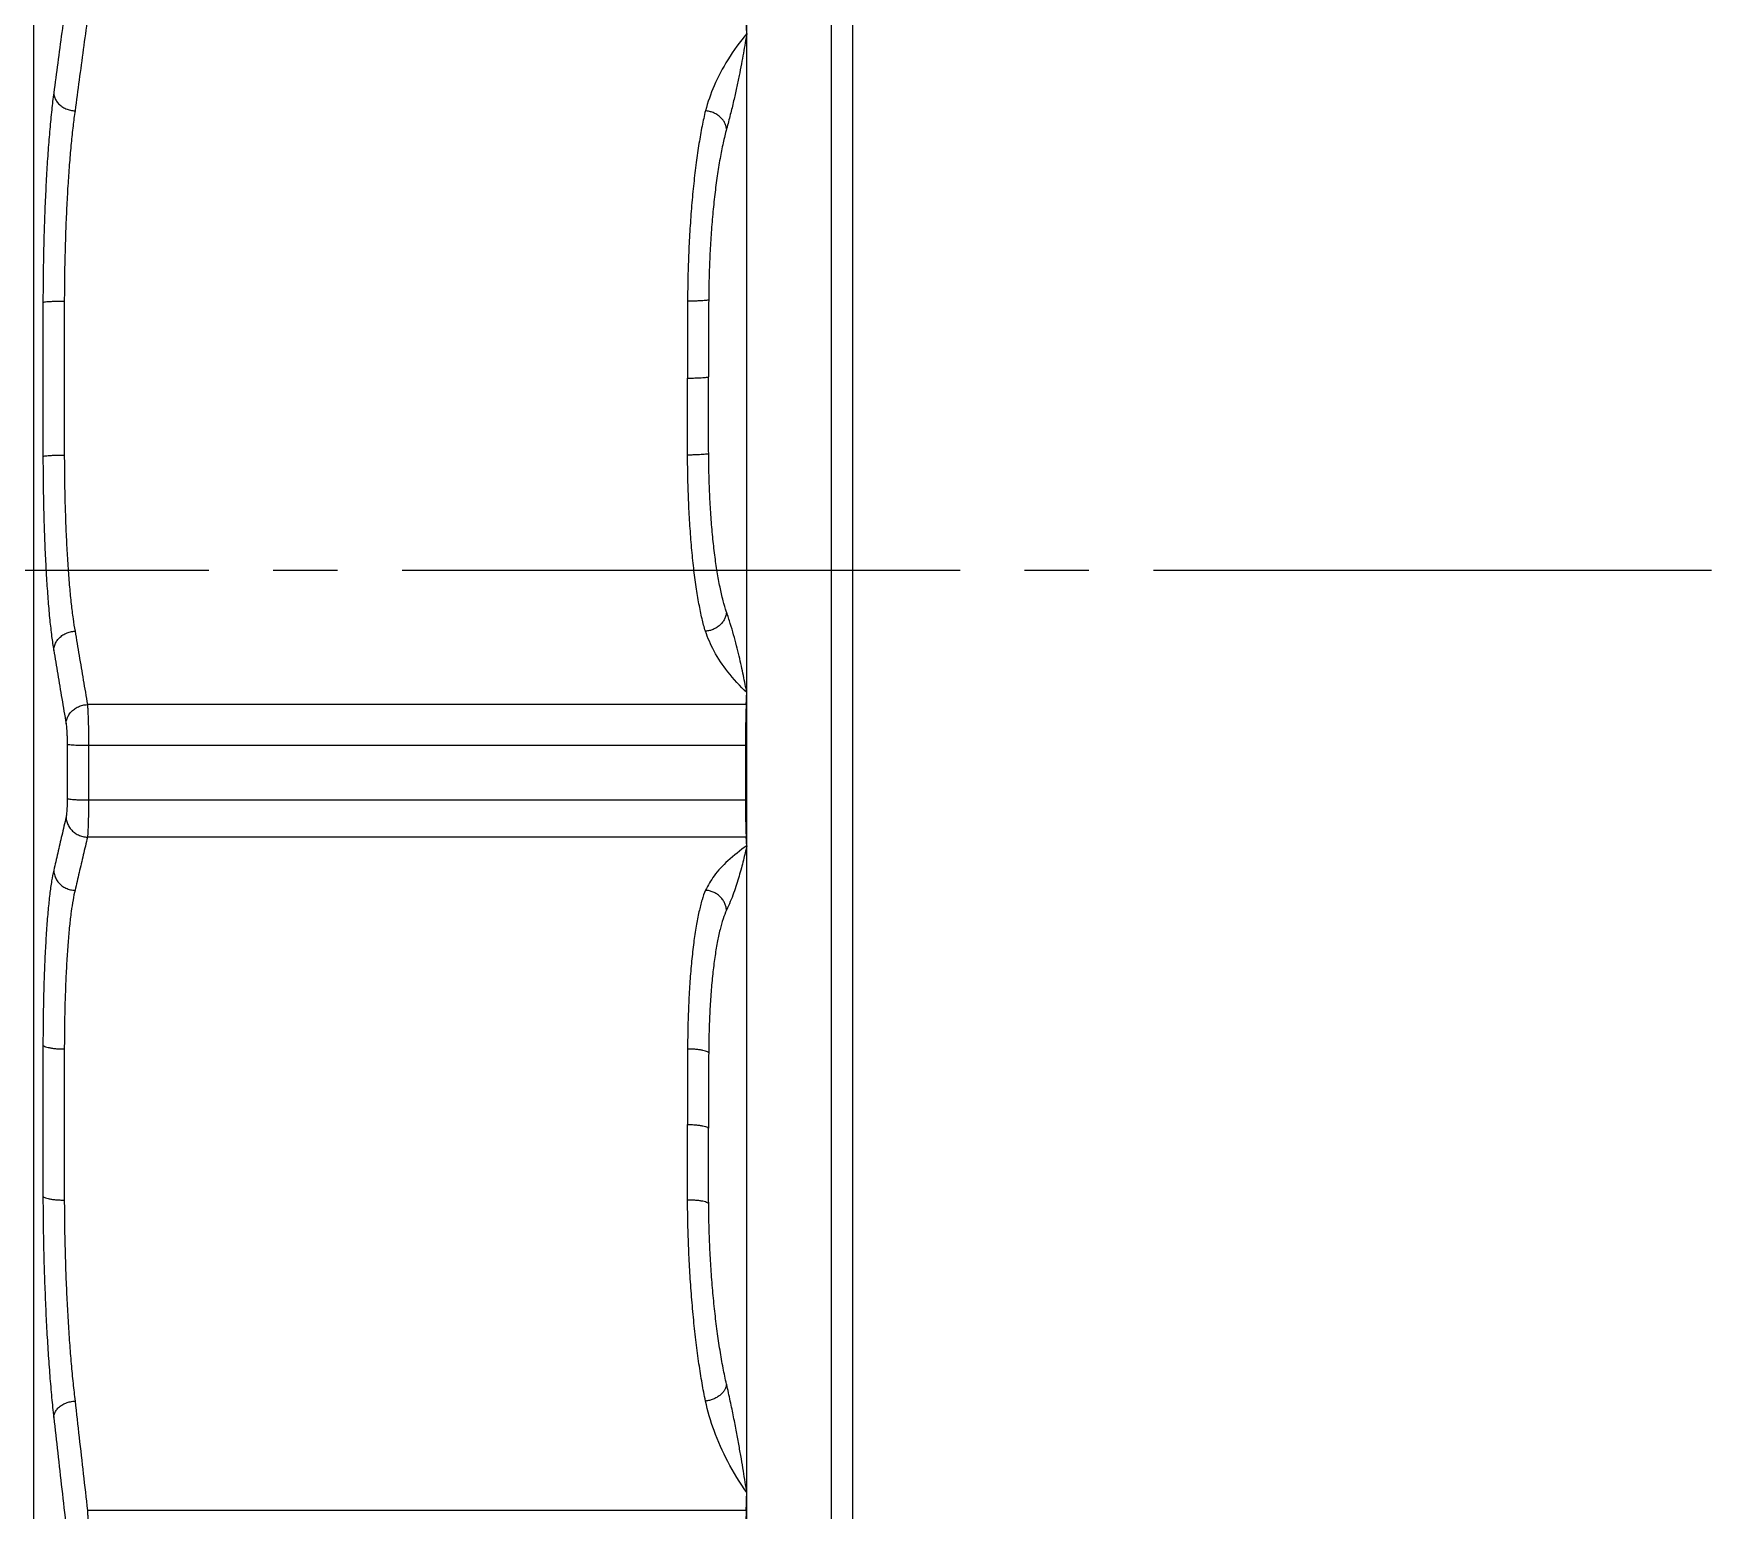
# Model space of a CAD drawing. Extents: x 33 to 391, y 88 to 313.
# Drawn here: x 351.64 to 390.72, y 220.03 to 254.44 of the extents above; entities that cross this region are included whole.
import ezdxf

# ---------------------------------------------------------------- set-up
doc = ezdxf.new("R2010")
doc.units = 0
doc.header["$MEASUREMENT"] = 0
doc.linetypes.add('CENTER', pattern=[17.5, 13, -1.5, 1.5, -1.5])
doc.layers.get('0').update_dxf_attribs({"linetype": 'CONTINUOUS'})
doc.layers.add('CENTER', color=1, linetype='CENTER')

msp = doc.modelspace()

# ---------------------------------------------------------------- linework, layer by layer
at = {"color": 7, "linetype": 'Continuous'}
for p, q in [((368.255, 172.496), (368.255, 311.57)), ((370.225, 172.276), (370.225, 311.576)), ((370.725, 172.776), (370.725, 311.076)), ((351.641, 303.034), (351.641, 181.055)), ((368.241, 238.805), (352.896, 238.805)), ((352.424, 237.884), (352.424, 236.619)), ((352.922, 237.857), (352.922, 236.583)), ((352.922, 237.857), (368.225, 237.857)), ((368.225, 237.857), (368.225, 236.583)), ((352.922, 236.583), (368.225, 236.583)), ((368.241, 235.718), (352.896, 235.718)), ((368.241, 220.031), (352.896, 220.031))]:
    msp.add_line(p, q, dxfattribs=at)
for points, knots in [([(352.399, 255.207), (352.366, 254.96), (352.3, 254.475), (352.204, 253.759), (352.141, 253.288), (352.11, 253.057)], [0, 0, 0, 0, 0.746073, 1.468363, 2.169178, 2.169178, 2.169178, 2.169178]), ([(352.896, 254.789), (352.864, 254.55), (352.8, 254.071), (352.703, 253.355), (352.64, 252.878), (352.608, 252.64)], [0, 0, 0, 0, 0.725955, 1.448706, 2.168233, 2.168233, 2.168233, 2.168233]), ([(368.255, 254.439), (368.096, 254.245), (367.811, 253.857), (367.486, 253.25), (367.346, 252.838), (367.292, 252.64)], [0, 0, 0, 0, 0.752976, 1.440256, 2.054793, 2.054793, 2.054793, 2.054793]), ([(368.255, 254.439), (368.243, 254.366), (368.217, 254.214), (368.175, 253.978), (368.128, 253.724), (368.075, 253.454), (368.015, 253.167), (367.948, 252.864), (367.871, 252.545), (367.814, 252.329), (367.784, 252.218)], [0, 0, 0, 0, 0.221306, 0.461914, 0.719869, 0.995414, 1.288739, 1.599698, 1.92756, 2.27141, 2.27141, 2.27141, 2.27141]), ([(368.255, 254.439), (368.253, 254.497), (368.248, 254.614), (368.243, 254.731), (368.241, 254.789)], [0, 0, 0, 0, 0.1747058, 0.3507355, 0.3507355, 0.3507355, 0.3507355]), ([(352.11, 253.057), (352.093, 252.925), (352.06, 252.644), (352.017, 252.198), (351.978, 251.709), (351.944, 251.181), (351.916, 250.62), (351.892, 250.032), (351.875, 249.423), (351.864, 248.802), (351.861, 248.385), (351.86, 248.176)], [0, 0, 0, 0, 0.399748, 0.84931, 1.341697, 1.872307, 2.435779, 3.026563, 3.637855, 4.262709, 4.890412, 4.890412, 4.890412, 4.890412]), ([(352.11, 253.057), (352.112, 253.027), (352.123, 252.965), (352.163, 252.879), (352.224, 252.801), (352.303, 252.736), (352.396, 252.685), (352.499, 252.652), (352.571, 252.642), (352.608, 252.64)], [0, 0, 0, 0, 0.0907109, 0.1845248, 0.2824637, 0.3846977, 0.490611, 0.5989838, 0.7082228, 0.7082228, 0.7082228, 0.7082228]), ([(352.608, 252.64), (352.59, 252.523), (352.558, 252.271), (352.515, 251.869), (352.476, 251.425), (352.442, 250.943), (352.413, 250.43), (352.39, 249.893), (352.373, 249.339), (352.361, 248.774), (352.358, 248.395), (352.358, 248.206)], [0, 0, 0, 0, 0.357117, 0.762378, 1.210513, 1.695614, 2.211381, 2.751152, 3.308117, 3.875112, 4.444936, 4.444936, 4.444936, 4.444936]), ([(367.292, 252.64), (367.263, 252.523), (367.208, 252.27), (367.137, 251.867), (367.072, 251.421), (367.016, 250.939), (366.968, 250.426), (366.929, 249.889), (366.9, 249.336), (366.882, 248.773), (366.876, 248.395), (366.876, 248.206)], [0, 0, 0, 0, 0.363788, 0.774694, 1.227099, 1.715161, 2.232612, 2.772886, 3.329233, 3.894805, 4.462719, 4.462719, 4.462719, 4.462719]), ([(367.784, 252.218), (367.781, 252.244), (367.771, 252.296), (367.738, 252.371), (367.69, 252.441), (367.628, 252.504), (367.555, 252.557), (367.473, 252.598), (367.384, 252.627), (367.323, 252.638), (367.292, 252.64)], [0, 0, 0, 0, 0.0782502, 0.1593479, 0.2437006, 0.3312467, 0.4215119, 0.5137024, 0.6068136, 0.6997444, 0.6997444, 0.6997444, 0.6997444]), ([(367.784, 252.218), (367.754, 252.11), (367.699, 251.881), (367.627, 251.515), (367.563, 251.114), (367.507, 250.681), (367.459, 250.223), (367.421, 249.742), (367.392, 249.247), (367.373, 248.741), (367.368, 248.402), (367.367, 248.231)], [0, 0, 0, 0, 0.334761, 0.708558, 1.116453, 1.554046, 2.01692, 2.500308, 2.998908, 3.506804, 4.017502, 4.017502, 4.017502, 4.017502]), ([(351.86, 248.176), (351.866, 248.18), (351.888, 248.184), (351.928, 248.191), (351.988, 248.196), (352.065, 248.2), (352.155, 248.203), (352.254, 248.205), (352.323, 248.206), (352.358, 248.206)], [0, 0, 0, 0, 0.021243, 0.0632454, 0.1245895, 0.2026457, 0.2939656, 0.3944825, 0.499707, 0.499707, 0.499707, 0.499707]), ([(352.358, 248.206), (352.357, 247.807), (352.355, 247.01), (352.355, 245.815), (352.357, 245.018), (352.358, 244.619)], [0, 0, 0, 0, 1.195482, 2.390908, 3.58638, 3.58638, 3.58638, 3.58638]), ([(366.876, 248.206), (366.875, 248.006), (366.873, 247.608), (366.871, 247.01), (366.871, 246.612), (366.871, 246.412)], [0, 0, 0, 0, 0.597854, 1.195582, 1.793196, 1.793196, 1.793196, 1.793196]), ([(367.367, 248.231), (367.359, 248.228), (367.335, 248.224), (367.29, 248.218), (367.229, 248.214), (367.153, 248.21), (367.067, 248.207), (366.973, 248.206), (366.909, 248.205), (366.876, 248.206)], [0, 0, 0, 0, 0.0275227, 0.0731673, 0.1353451, 0.2116639, 0.2991299, 0.3942909, 0.493382, 0.493382, 0.493382, 0.493382]), ([(367.367, 248.231), (367.366, 248.032), (367.365, 247.634), (367.363, 247.038), (367.363, 246.64), (367.363, 246.441)], [0, 0, 0, 0, 0.596884, 1.193871, 1.79082, 1.79082, 1.79082, 1.79082]), ([(351.86, 248.176), (351.859, 247.777), (351.858, 246.979), (351.858, 245.783), (351.859, 244.985), (351.86, 244.587)], [0, 0, 0, 0, 1.19606, 2.392702, 3.588757, 3.588757, 3.588757, 3.588757]), ([(366.871, 246.412), (366.904, 246.412), (366.969, 246.413), (367.062, 246.415), (367.149, 246.418), (367.224, 246.422), (367.286, 246.427), (367.33, 246.433), (367.355, 246.437), (367.363, 246.441)], [0, 0, 0, 0, 0.0987952, 0.193708, 0.281377, 0.3583446, 0.4206274, 0.4660518, 0.4935113, 0.4935113, 0.4935113, 0.4935113]), ([(366.876, 244.619), (366.875, 244.818), (366.873, 245.217), (366.871, 245.815), (366.871, 246.213), (366.871, 246.412)], [0, 0, 0, 0, 0.597854, 1.195582, 1.793196, 1.793196, 1.793196, 1.793196]), ([(367.367, 244.65), (367.366, 244.849), (367.365, 245.247), (367.363, 245.844), (367.363, 246.242), (367.363, 246.441)], [0, 0, 0, 0, 0.596881, 1.193867, 1.790815, 1.790815, 1.790815, 1.790815]), ([(351.86, 244.587), (351.866, 244.591), (351.888, 244.595), (351.928, 244.602), (351.988, 244.607), (352.065, 244.612), (352.155, 244.616), (352.254, 244.618), (352.323, 244.619), (352.358, 244.619)], [0, 0, 0, 0, 0.0212745, 0.0633081, 0.1246801, 0.2027595, 0.294097, 0.3946248, 0.4998532, 0.4998532, 0.4998532, 0.4998532]), ([(351.86, 244.587), (351.861, 244.379), (351.864, 243.968), (351.875, 243.361), (351.892, 242.777), (351.915, 242.222), (351.944, 241.702), (351.978, 241.224), (352.016, 240.792), (352.059, 240.412), (352.092, 240.177), (352.11, 240.069)], [0, 0, 0, 0, 0.622805, 1.233052, 1.820311, 2.378017, 2.899824, 3.38062, 3.815485, 4.200145, 4.528322, 4.528322, 4.528322, 4.528322]), ([(352.358, 244.619), (352.358, 244.431), (352.361, 244.058), (352.372, 243.506), (352.39, 242.974), (352.413, 242.467), (352.442, 241.992), (352.476, 241.556), (352.515, 241.164), (352.557, 240.822), (352.59, 240.611), (352.608, 240.515)], [0, 0, 0, 0, 0.565445, 1.119294, 1.654466, 2.16406, 2.641562, 3.080833, 3.476296, 3.822811, 4.116008, 4.116008, 4.116008, 4.116008]), ([(367.367, 244.65), (367.359, 244.646), (367.335, 244.642), (367.29, 244.636), (367.229, 244.631), (367.153, 244.626), (367.067, 244.622), (366.973, 244.62), (366.909, 244.619), (366.876, 244.619)], [0, 0, 0, 0, 0.0275842, 0.0732868, 0.1355158, 0.2118769, 0.2993743, 0.3945547, 0.4936524, 0.4936524, 0.4936524, 0.4936524]), ([(367.292, 240.515), (367.262, 240.611), (367.207, 240.821), (367.136, 241.166), (367.072, 241.559), (367.015, 241.996), (366.967, 242.471), (366.929, 242.978), (366.9, 243.509), (366.881, 244.059), (366.876, 244.431), (366.876, 244.619)], [0, 0, 0, 0, 0.300864, 0.653625, 1.053804, 1.496399, 1.975801, 2.485969, 3.020542, 3.572943, 4.136449, 4.136449, 4.136449, 4.136449]), ([(367.784, 240.961), (367.754, 241.048), (367.698, 241.24), (367.626, 241.552), (367.562, 241.907), (367.506, 242.298), (367.459, 242.723), (367.42, 243.177), (367.392, 243.653), (367.373, 244.147), (367.368, 244.481), (367.367, 244.65)], [0, 0, 0, 0, 0.277583, 0.599049, 0.960259, 1.357342, 1.786318, 2.242821, 2.721908, 3.217962, 3.724686, 3.724686, 3.724686, 3.724686]), ([(367.784, 240.961), (367.781, 240.933), (367.771, 240.876), (367.738, 240.796), (367.69, 240.721), (367.629, 240.655), (367.555, 240.599), (367.473, 240.556), (367.384, 240.527), (367.323, 240.517), (367.292, 240.515)], [0, 0, 0, 0, 0.0843095, 0.1705347, 0.2588418, 0.3491078, 0.4409549, 0.5338106, 0.6269833, 0.7197447, 0.7197447, 0.7197447, 0.7197447]), ([(368.255, 239.084), (368.243, 239.148), (368.217, 239.281), (368.175, 239.487), (368.128, 239.707), (368.075, 239.938), (368.015, 240.182), (367.948, 240.435), (367.872, 240.697), (367.814, 240.872), (367.784, 240.961)], [0, 0, 0, 0, 0.195342, 0.406429, 0.63112, 0.869115, 1.119936, 1.382641, 1.655583, 1.936718, 1.936718, 1.936718, 1.936718]), ([(352.11, 240.069), (352.112, 240.102), (352.123, 240.168), (352.162, 240.261), (352.223, 240.344), (352.302, 240.415), (352.395, 240.469), (352.499, 240.504), (352.571, 240.514), (352.608, 240.515)], [0, 0, 0, 0, 0.0980611, 0.1981265, 0.3007627, 0.4060279, 0.5134957, 0.6223591, 0.731581, 0.731581, 0.731581, 0.731581]), ([(352.608, 240.515), (352.64, 240.326), (352.703, 239.947), (352.8, 239.377), (352.864, 238.996), (352.896, 238.805)], [0, 0, 0, 0, 0.57536, 1.15332, 1.733861, 1.733861, 1.733861, 1.733861]), ([(368.255, 239.084), (368.098, 239.236), (367.817, 239.54), (367.49, 240.022), (367.346, 240.356), (367.292, 240.515)], [0, 0, 0, 0, 0.656042, 1.236332, 1.740231, 1.740231, 1.740231, 1.740231]), ([(352.11, 240.069), (352.141, 239.885), (352.204, 239.511), (352.3, 238.94), (352.366, 238.554), (352.399, 238.358)], [0, 0, 0, 0, 0.560543, 1.138152, 1.734816, 1.734816, 1.734816, 1.734816]), ([(352.399, 238.358), (352.4, 238.391), (352.411, 238.457), (352.45, 238.55), (352.511, 238.634), (352.59, 238.705), (352.684, 238.759), (352.787, 238.794), (352.86, 238.804), (352.896, 238.805)], [0, 0, 0, 0, 0.0981666, 0.1983434, 0.3010986, 0.4064895, 0.5140868, 0.6230792, 0.7324246, 0.7324246, 0.7324246, 0.7324246]), ([(352.896, 238.805), (352.899, 238.776), (352.903, 238.711), (352.908, 238.603), (352.913, 238.476), (352.917, 238.335), (352.919, 238.181), (352.921, 238.021), (352.922, 237.912), (352.922, 237.857)], [0, 0, 0, 0, 0.0872132, 0.196223, 0.3240719, 0.4672818, 0.6219567, 0.7838927, 0.9486889, 0.9486889, 0.9486889, 0.9486889]), ([(368.241, 238.805), (368.239, 238.776), (368.236, 238.711), (368.233, 238.603), (368.23, 238.476), (368.228, 238.335), (368.226, 238.181), (368.225, 238.021), (368.225, 237.912), (368.225, 237.857)], [0, 0, 0, 0, 0.0870493, 0.195945, 0.323722, 0.466899, 0.6215741, 0.7835323, 0.9483639, 0.9483639, 0.9483639, 0.9483639]), ([(368.241, 238.805), (368.243, 238.852), (368.248, 238.945), (368.253, 239.038), (368.255, 239.084)], [0, 0, 0, 0, 0.1401189, 0.2791816, 0.2791816, 0.2791816, 0.2791816]), ([(352.399, 238.358), (352.402, 238.341), (352.407, 238.302), (352.413, 238.236), (352.418, 238.158), (352.421, 238.072), (352.424, 237.979), (352.424, 237.916), (352.424, 237.884)], [0, 0, 0, 0, 0.0522437, 0.1191456, 0.1979633, 0.2858505, 0.3796679, 0.4753987, 0.4753987, 0.4753987, 0.4753987]), ([(352.424, 237.884), (352.43, 237.88), (352.451, 237.877), (352.492, 237.871), (352.552, 237.866), (352.629, 237.862), (352.719, 237.859), (352.818, 237.857), (352.886, 237.857), (352.922, 237.857)], [0, 0, 0, 0, 0.0209678, 0.0628578, 0.1241463, 0.2021759, 0.2934851, 0.3939991, 0.4992225, 0.4992225, 0.4992225, 0.4992225]), ([(352.424, 236.619), (352.424, 236.587), (352.424, 236.526), (352.421, 236.437), (352.418, 236.356), (352.413, 236.287), (352.407, 236.231), (352.402, 236.199), (352.399, 236.185)], [0, 0, 0, 0, 0.0943582, 0.1843246, 0.2660308, 0.3365677, 0.3934019, 0.4342867, 0.4342867, 0.4342867, 0.4342867]), ([(352.424, 236.619), (352.429, 236.614), (352.451, 236.609), (352.491, 236.601), (352.552, 236.596), (352.629, 236.59), (352.719, 236.586), (352.818, 236.584), (352.886, 236.583), (352.922, 236.583)], [0, 0, 0, 0, 0.0215915, 0.0637585, 0.1251965, 0.2033066, 0.2946545, 0.3951821, 0.5004073, 0.5004073, 0.5004073, 0.5004073]), ([(352.922, 236.583), (352.922, 236.529), (352.921, 236.423), (352.919, 236.268), (352.917, 236.124), (352.913, 235.994), (352.909, 235.883), (352.903, 235.793), (352.899, 235.74), (352.896, 235.718)], [0, 0, 0, 0, 0.1627369, 0.3189555, 0.4644108, 0.5951505, 0.7076207, 0.79877, 0.8661492, 0.8661492, 0.8661492, 0.8661492]), ([(368.225, 236.583), (368.225, 236.529), (368.225, 236.423), (368.226, 236.268), (368.228, 236.124), (368.23, 235.994), (368.233, 235.883), (368.236, 235.793), (368.239, 235.74), (368.241, 235.718)], [0, 0, 0, 0, 0.1627774, 0.3190176, 0.4644679, 0.5951663, 0.7075535, 0.798573, 0.8657567, 0.8657567, 0.8657567, 0.8657567]), ([(352.399, 236.185), (352.366, 236.043), (352.3, 235.764), (352.204, 235.351), (352.141, 235.079), (352.11, 234.946)], [0, 0, 0, 0, 0.437775, 0.861549, 1.272678, 1.272678, 1.272678, 1.272678]), ([(352.399, 236.185), (352.4, 236.151), (352.411, 236.081), (352.45, 235.983), (352.511, 235.895), (352.59, 235.821), (352.683, 235.764), (352.787, 235.728), (352.86, 235.719), (352.896, 235.718)], [0, 0, 0, 0, 0.1037599, 0.2086711, 0.3149637, 0.4226026, 0.5313026, 0.6405883, 0.7498808, 0.7498808, 0.7498808, 0.7498808]), ([(352.896, 235.718), (352.864, 235.579), (352.8, 235.304), (352.703, 234.891), (352.64, 234.616), (352.608, 234.479)], [0, 0, 0, 0, 0.425846, 0.849763, 1.271738, 1.271738, 1.271738, 1.271738]), ([(368.255, 235.516), (368.253, 235.549), (368.248, 235.617), (368.243, 235.684), (368.241, 235.718)], [0, 0, 0, 0, 0.1008682, 0.202501, 0.202501, 0.202501, 0.202501]), ([(368.255, 235.516), (368.101, 235.408), (367.827, 235.194), (367.498, 234.846), (367.348, 234.597), (367.292, 234.479)], [0, 0, 0, 0, 0.564329, 1.039305, 1.429834, 1.429834, 1.429834, 1.429834]), ([(368.255, 235.516), (368.243, 235.462), (368.217, 235.35), (368.175, 235.178), (368.128, 234.996), (368.075, 234.807), (368.016, 234.612), (367.949, 234.414), (367.873, 234.214), (367.814, 234.083), (367.784, 234.018)], [0, 0, 0, 0, 0.166028, 0.344025, 0.531721, 0.728317, 0.932733, 1.143342, 1.357771, 1.573182, 1.573182, 1.573182, 1.573182]), ([(352.11, 234.946), (352.091, 234.864), (352.057, 234.679), (352.015, 234.371), (351.977, 234.005), (351.944, 233.586), (351.915, 233.118), (351.892, 232.606), (351.875, 232.056), (351.864, 231.475), (351.861, 231.078), (351.86, 230.876)], [0, 0, 0, 0, 0.251001, 0.56386, 0.93324, 1.355344, 1.825809, 2.34007, 2.892367, 3.476632, 4.082958, 4.082958, 4.082958, 4.082958]), ([(352.11, 234.946), (352.112, 234.911), (352.122, 234.842), (352.162, 234.744), (352.222, 234.656), (352.301, 234.582), (352.395, 234.526), (352.499, 234.489), (352.571, 234.48), (352.608, 234.479)], [0, 0, 0, 0, 0.1036445, 0.2084354, 0.3146028, 0.422113, 0.5306834, 0.6398418, 0.7490123, 0.7490123, 0.7490123, 0.7490123]), ([(352.608, 234.479), (352.589, 234.407), (352.556, 234.241), (352.514, 233.964), (352.475, 233.631), (352.442, 233.249), (352.413, 232.821), (352.39, 232.354), (352.372, 231.853), (352.361, 231.325), (352.358, 230.965), (352.358, 230.782)], [0, 0, 0, 0, 0.224445, 0.506205, 0.842003, 1.227587, 1.658027, 2.127801, 2.631001, 3.161173, 3.71159, 3.71159, 3.71159, 3.71159]), ([(367.292, 234.479), (367.261, 234.407), (367.205, 234.242), (367.135, 233.963), (367.071, 233.629), (367.014, 233.246), (366.967, 232.817), (366.928, 232.35), (366.9, 231.85), (366.881, 231.324), (366.876, 230.965), (366.876, 230.782)], [0, 0, 0, 0, 0.233817, 0.522632, 0.863554, 1.252673, 1.68523, 2.155858, 2.658732, 3.187685, 3.736288, 3.736288, 3.736288, 3.736288]), ([(367.784, 234.018), (367.781, 234.048), (367.771, 234.107), (367.738, 234.191), (367.691, 234.269), (367.629, 234.338), (367.556, 234.396), (367.473, 234.44), (367.384, 234.469), (367.323, 234.478), (367.292, 234.479)], [0, 0, 0, 0, 0.0888637, 0.1788716, 0.2700216, 0.3621568, 0.4549908, 0.5481478, 0.6412116, 0.7337781, 0.7337781, 0.7337781, 0.7337781]), ([(367.784, 234.018), (367.753, 233.953), (367.696, 233.802), (367.625, 233.549), (367.561, 233.248), (367.506, 232.904), (367.458, 232.521), (367.42, 232.103), (367.392, 231.655), (367.373, 231.182), (367.368, 230.86), (367.367, 230.695)], [0, 0, 0, 0, 0.216869, 0.480859, 0.789116, 1.138551, 1.525783, 1.946974, 2.397662, 2.872646, 3.36596, 3.36596, 3.36596, 3.36596]), ([(351.86, 230.876), (351.859, 230.485), (351.858, 229.702), (351.858, 228.528), (351.859, 227.745), (351.86, 227.354)], [0, 0, 0, 0, 1.173786, 2.348138, 3.521905, 3.521905, 3.521905, 3.521905]), ([(351.86, 230.876), (351.864, 230.867), (351.884, 230.85), (351.927, 230.832), (351.988, 230.815), (352.065, 230.801), (352.155, 230.79), (352.254, 230.783), (352.323, 230.782), (352.358, 230.782)], [0, 0, 0, 0, 0.0291641, 0.0751806, 0.1387745, 0.2180731, 0.3100026, 0.410741, 0.5159947, 0.5159947, 0.5159947, 0.5159947]), ([(352.358, 230.782), (352.357, 230.391), (352.355, 229.608), (352.355, 228.435), (352.357, 227.653), (352.358, 227.262)], [0, 0, 0, 0, 1.173214, 2.346372, 3.519573, 3.519573, 3.519573, 3.519573]), ([(366.876, 230.782), (366.875, 230.586), (366.873, 230.195), (366.871, 229.608), (366.871, 229.217), (366.871, 229.022)], [0, 0, 0, 0, 0.586717, 1.173311, 1.759792, 1.759792, 1.759792, 1.759792]), ([(367.367, 230.695), (367.36, 230.704), (367.336, 230.719), (367.291, 230.736), (367.229, 230.751), (367.154, 230.764), (367.067, 230.774), (366.973, 230.78), (366.909, 230.781), (366.876, 230.782)], [0, 0, 0, 0, 0.0331993, 0.0820142, 0.1460598, 0.2234431, 0.311447, 0.4068127, 0.5059349, 0.5059349, 0.5059349, 0.5059349]), ([(367.367, 230.695), (367.366, 230.5), (367.365, 230.109), (367.363, 229.524), (367.363, 229.133), (367.363, 228.938)], [0, 0, 0, 0, 0.58576, 1.171624, 1.757451, 1.757451, 1.757451, 1.757451]), ([(366.871, 229.022), (366.904, 229.022), (366.969, 229.021), (367.063, 229.015), (367.149, 229.005), (367.225, 228.993), (367.287, 228.978), (367.332, 228.961), (367.356, 228.946), (367.363, 228.938)], [0, 0, 0, 0, 0.0988133, 0.1938913, 0.2820354, 0.3599932, 0.4240547, 0.4725366, 0.5055558, 0.5055558, 0.5055558, 0.5055558]), ([(366.876, 227.262), (366.875, 227.458), (366.873, 227.849), (366.871, 228.435), (366.871, 228.826), (366.871, 229.022)], [0, 0, 0, 0, 0.586717, 1.173311, 1.759792, 1.759792, 1.759792, 1.759792]), ([(367.367, 227.18), (367.366, 227.375), (367.365, 227.766), (367.363, 228.352), (367.363, 228.742), (367.363, 228.938)], [0, 0, 0, 0, 0.585768, 1.171636, 1.757465, 1.757465, 1.757465, 1.757465]), ([(351.86, 227.354), (351.864, 227.345), (351.884, 227.328), (351.927, 227.31), (351.988, 227.293), (352.065, 227.28), (352.155, 227.27), (352.254, 227.263), (352.323, 227.262), (352.358, 227.262)], [0, 0, 0, 0, 0.0290958, 0.0750283, 0.1385429, 0.2177743, 0.3096532, 0.4103603, 0.5156035, 0.5156035, 0.5156035, 0.5156035]), ([(351.86, 227.354), (351.861, 227.147), (351.864, 226.731), (351.875, 226.107), (351.893, 225.485), (351.916, 224.875), (351.945, 224.283), (351.979, 223.715), (352.017, 223.178), (352.06, 222.676), (352.093, 222.354), (352.11, 222.2)], [0, 0, 0, 0, 0.620888, 1.248724, 1.872674, 2.485551, 3.080226, 3.650823, 4.191655, 4.697896, 5.162063, 5.162063, 5.162063, 5.162063]), ([(352.358, 227.262), (352.358, 227.074), (352.361, 226.696), (352.373, 226.129), (352.39, 225.563), (352.414, 225.006), (352.443, 224.465), (352.477, 223.946), (352.516, 223.458), (352.558, 223.005), (352.591, 222.717), (352.608, 222.579)], [0, 0, 0, 0, 0.563708, 1.133519, 1.70215, 2.262265, 2.80669, 3.3284, 3.82073, 4.277182, 4.691792, 4.691792, 4.691792, 4.691792]), ([(367.367, 227.18), (367.36, 227.189), (367.336, 227.203), (367.291, 227.22), (367.229, 227.235), (367.154, 227.247), (367.067, 227.256), (366.973, 227.261), (366.909, 227.262), (366.876, 227.262)], [0, 0, 0, 0, 0.0330496, 0.0817054, 0.1456052, 0.2228666, 0.3107789, 0.4060879, 0.505191, 0.505191, 0.505191, 0.505191]), ([(367.292, 222.579), (367.264, 222.717), (367.209, 223.006), (367.138, 223.46), (367.073, 223.95), (367.016, 224.47), (366.968, 225.011), (366.929, 225.568), (366.9, 226.133), (366.882, 226.698), (366.876, 227.075), (366.876, 227.262)], [0, 0, 0, 0, 0.420757, 0.882635, 1.379127, 1.903743, 2.449706, 3.010082, 3.57787, 4.146089, 4.707833, 4.707833, 4.707833, 4.707833]), ([(367.784, 222.97), (367.755, 223.096), (367.7, 223.359), (367.628, 223.771), (367.564, 224.212), (367.507, 224.677), (367.459, 225.162), (367.421, 225.66), (367.392, 226.166), (367.374, 226.673), (367.368, 227.012), (367.367, 227.18)], [0, 0, 0, 0, 0.386617, 0.806312, 1.25361, 1.723756, 2.21202, 2.713353, 3.22221, 3.732502, 4.237662, 4.237662, 4.237662, 4.237662]), ([(367.784, 222.97), (367.781, 222.947), (367.77, 222.899), (367.738, 222.831), (367.689, 222.767), (367.628, 222.71), (367.554, 222.661), (367.472, 222.622), (367.384, 222.593), (367.323, 222.583), (367.292, 222.579)], [0, 0, 0, 0, 0.0708152, 0.1455898, 0.2250297, 0.3091359, 0.3973132, 0.4885166, 0.5814004, 0.6744625, 0.6744625, 0.6744625, 0.6744625]), ([(368.255, 220.447), (368.243, 220.527), (368.217, 220.695), (368.175, 220.957), (368.128, 221.24), (368.074, 221.544), (368.015, 221.869), (367.947, 222.217), (367.871, 222.587), (367.814, 222.84), (367.784, 222.97)], [0, 0, 0, 0, 0.243346, 0.509233, 0.795944, 1.104279, 1.435121, 1.789166, 2.166687, 2.568036, 2.568036, 2.568036, 2.568036]), ([(352.11, 222.2), (352.112, 222.227), (352.123, 222.283), (352.163, 222.361), (352.224, 222.431), (352.303, 222.491), (352.397, 222.537), (352.499, 222.568), (352.571, 222.577), (352.608, 222.579)], [0, 0, 0, 0, 0.0817461, 0.1679713, 0.2602469, 0.3588269, 0.4628312, 0.5705508, 0.6797708, 0.6797708, 0.6797708, 0.6797708]), ([(352.608, 222.579), (352.64, 222.297), (352.703, 221.732), (352.8, 220.883), (352.864, 220.316), (352.896, 220.031)], [0, 0, 0, 0, 0.851032, 1.705861, 2.564466, 2.564466, 2.564466, 2.564466]), ([(368.255, 220.447), (368.094, 220.679), (367.807, 221.144), (367.484, 221.862), (367.346, 222.346), (367.292, 222.579)], [0, 0, 0, 0, 0.847398, 1.63632, 2.353647, 2.353647, 2.353647, 2.353647]), ([(352.11, 222.2), (352.141, 221.926), (352.204, 221.368), (352.3, 220.518), (352.366, 219.943), (352.399, 219.651)], [0, 0, 0, 0, 0.828951, 1.683098, 2.565382, 2.565382, 2.565382, 2.565382]), ([(368.241, 220.031), (368.243, 220.101), (368.248, 220.239), (368.253, 220.378), (368.255, 220.447)], [0, 0, 0, 0, 0.2086823, 0.4157918, 0.4157918, 0.4157918, 0.4157918]), ([(352.896, 220.031), (352.899, 219.991), (352.903, 219.904), (352.908, 219.767), (352.913, 219.617), (352.917, 219.459), (352.919, 219.296), (352.921, 219.133), (352.922, 219.025), (352.922, 218.972)], [0, 0, 0, 0, 0.121745, 0.260121, 0.411355, 0.571327, 0.735682, 0.899953, 1.059678, 1.059678, 1.059678, 1.059678]), ([(368.241, 220.031), (368.239, 219.991), (368.237, 219.904), (368.233, 219.767), (368.231, 219.617), (368.228, 219.459), (368.227, 219.296), (368.225, 219.133), (368.225, 219.025), (368.225, 218.972)], [0, 0, 0, 0, 0.121608, 0.259885, 0.411058, 0.571004, 0.735365, 0.899662, 1.059421, 1.059421, 1.059421, 1.059421])]:
    msp.add_open_spline(points, degree=3, knots=knots, dxfattribs=at)
at = {"layer": 'CENTER', "color": 1, "linetype": 'CENTER'}
msp.add_line((390.725, 241.926), (297.725, 241.926), dxfattribs=at)

doc.saveas('drawing.dxf')
